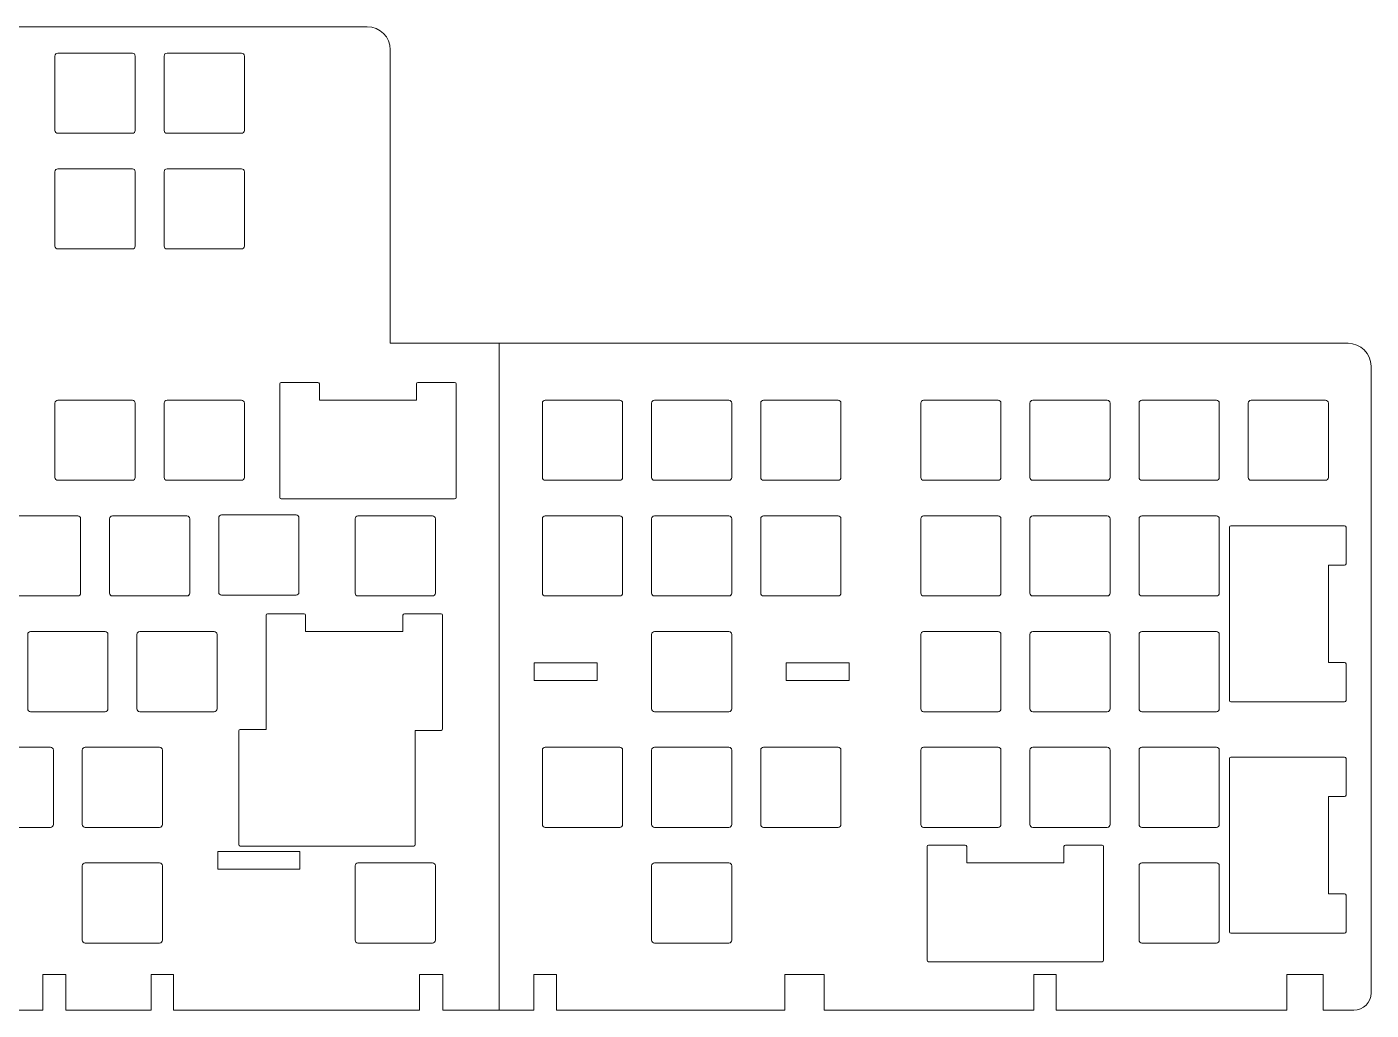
# Model space of a CAD drawing. Header units: millimetres. Extents: x 0 to 494, y 1 to 173.
# Drawn here: x 259.3 to 493.9, y 1.5 to 173.2 of the extents above; entities that cross this region are included whole.
import ezdxf

# ---------------------------------------------------------------- set-up
doc = ezdxf.new("R2010")
doc.units = ezdxf.units.MM
doc.header["$MEASUREMENT"] = 0
doc.layers.add('case holes', color=7, linetype='Continuous', lineweight=0)
doc.layers.add('foam top 2mm', color=7, linetype='Continuous', lineweight=0)

# ---------------------------------------------------------------- blocks, each defined once
blk = doc.blocks.new('Block_3')
at = {"layer": 'foam top 2mm', "color": 250, "lineweight": 18, "true_color": 0x231f20}
for points, knots in [([(341.74, 117.91), (341.74, 117.91), (341.74, 1.45), (341.74, 1.45), (341.74, 1.45), (347.77, 1.45), (347.77, 1.45), (347.77, 1.45), (347.77, 7.69), (347.77, 7.69), (347.77, 7.69), (351.71, 7.69), (351.71, 7.69), (351.71, 7.69), (351.71, 1.45), (351.71, 1.45), (351.71, 1.45), (391.58, 1.45), (391.58, 1.45), (391.58, 1.45), (391.58, 7.69), (391.58, 7.69), (391.58, 7.69), (398.44, 7.69), (398.44, 7.69), (398.44, 7.69), (398.44, 1.45), (398.44, 1.45), (398.44, 1.45), (435.02, 1.45), (435.02, 1.45), (435.02, 1.45), (435.02, 7.69), (435.02, 7.69), (435.02, 7.69), (438.95, 7.69), (438.95, 7.69), (438.95, 7.69), (438.95, 1.45), (438.95, 1.45), (438.95, 1.45), (479.21, 1.45), (479.21, 1.45), (479.21, 1.45), (479.21, 7.69), (479.21, 7.69), (479.21, 7.69), (485.56, 7.69), (485.56, 7.69), (485.56, 7.69), (485.56, 1.45), (485.56, 1.45), (485.56, 1.45), (490.9, 1.45), (490.9, 1.45), (492.56, 1.45), (493.91, 2.8), (493.91, 4.45), (493.91, 4.45), (493.91, 113.91), (493.91, 113.91), (493.91, 116.12), (492.1, 117.91), (489.88, 117.91), (489.88, 117.91), (341.74, 117.91), (341.74, 117.91)], [0, 0, 0, 0, 1, 1, 1, 2, 2, 2, 3, 3, 3, 4, 4, 4, 5, 5, 5, 6, 6, 6, 7, 7, 7, 8, 8, 8, 9, 9, 9, 10, 10, 10, 11, 11, 11, 12, 12, 12, 13, 13, 13, 14, 14, 14, 15, 15, 15, 16, 16, 16, 17, 17, 17, 18, 18, 18, 19, 19, 19, 20, 20, 20, 21, 21, 21, 22, 22, 22, 22]), ([(363.27, 107.47), (363.27, 107.47), (363.27, 94.47), (363.27, 94.47), (363.27, 94.19), (363.05, 93.97), (362.77, 93.97), (362.77, 93.97), (349.77, 93.98), (349.77, 93.98), (349.49, 93.98), (349.27, 94.2), (349.27, 94.48), (349.27, 94.48), (349.27, 107.47), (349.27, 107.47), (349.27, 107.74), (349.49, 107.97), (349.77, 107.97), (349.77, 107.97), (362.77, 107.97), (362.77, 107.97), (363.05, 107.97), (363.27, 107.74), (363.27, 107.47)], [0, 0, 0, 0, 1, 1, 1, 2, 2, 2, 3, 3, 3, 4, 4, 4, 5, 5, 5, 6, 6, 6, 7, 7, 7, 8, 8, 8, 8]), ([(382.32, 107.47), (382.32, 107.47), (382.32, 94.47), (382.32, 94.47), (382.32, 94.19), (382.1, 93.97), (381.82, 93.97), (381.82, 93.97), (368.82, 93.98), (368.82, 93.98), (368.54, 93.98), (368.32, 94.2), (368.32, 94.48), (368.32, 94.48), (368.32, 107.47), (368.32, 107.47), (368.32, 107.74), (368.54, 107.97), (368.82, 107.97), (368.82, 107.97), (381.82, 107.97), (381.82, 107.97), (382.1, 107.97), (382.32, 107.74), (382.32, 107.47)], [0, 0, 0, 0, 1, 1, 1, 2, 2, 2, 3, 3, 3, 4, 4, 4, 5, 5, 5, 6, 6, 6, 7, 7, 7, 8, 8, 8, 8]), ([(401.37, 107.47), (401.37, 107.47), (401.37, 94.47), (401.37, 94.47), (401.37, 94.19), (401.15, 93.97), (400.87, 93.97), (400.87, 93.97), (387.87, 93.98), (387.87, 93.98), (387.59, 93.98), (387.37, 94.2), (387.37, 94.48), (387.37, 94.48), (387.37, 107.47), (387.37, 107.47), (387.37, 107.74), (387.59, 107.97), (387.87, 107.97), (387.87, 107.97), (400.87, 107.97), (400.87, 107.97), (401.15, 107.97), (401.37, 107.74), (401.37, 107.47)], [0, 0, 0, 0, 1, 1, 1, 2, 2, 2, 3, 3, 3, 4, 4, 4, 5, 5, 5, 6, 6, 6, 7, 7, 7, 8, 8, 8, 8]), ([(429.31, 107.47), (429.31, 107.47), (429.31, 94.47), (429.31, 94.47), (429.31, 94.19), (429.08, 93.97), (428.81, 93.97), (428.81, 93.97), (415.81, 93.98), (415.81, 93.98), (415.53, 93.98), (415.31, 94.2), (415.31, 94.48), (415.31, 94.48), (415.31, 107.47), (415.31, 107.47), (415.31, 107.74), (415.53, 107.97), (415.81, 107.97), (415.81, 107.97), (428.81, 107.97), (428.81, 107.97), (429.08, 107.97), (429.31, 107.74), (429.31, 107.47)], [0, 0, 0, 0, 1, 1, 1, 2, 2, 2, 3, 3, 3, 4, 4, 4, 5, 5, 5, 6, 6, 6, 7, 7, 7, 8, 8, 8, 8]), ([(448.36, 107.47), (448.36, 107.47), (448.36, 94.47), (448.36, 94.47), (448.36, 94.19), (448.13, 93.97), (447.86, 93.97), (447.86, 93.97), (434.86, 93.98), (434.86, 93.98), (434.58, 93.98), (434.36, 94.2), (434.36, 94.48), (434.36, 94.48), (434.36, 107.47), (434.36, 107.47), (434.36, 107.74), (434.58, 107.97), (434.86, 107.97), (434.86, 107.97), (447.86, 107.97), (447.86, 107.97), (448.13, 107.97), (448.36, 107.74), (448.36, 107.47)], [0, 0, 0, 0, 1, 1, 1, 2, 2, 2, 3, 3, 3, 4, 4, 4, 5, 5, 5, 6, 6, 6, 7, 7, 7, 8, 8, 8, 8]), ([(467.41, 107.47), (467.41, 107.47), (467.41, 94.47), (467.41, 94.47), (467.41, 94.19), (467.18, 93.97), (466.91, 93.97), (466.91, 93.97), (453.91, 93.98), (453.91, 93.98), (453.63, 93.98), (453.41, 94.2), (453.41, 94.48), (453.41, 94.48), (453.41, 107.47), (453.41, 107.47), (453.41, 107.74), (453.63, 107.97), (453.91, 107.97), (453.91, 107.97), (466.91, 107.97), (466.91, 107.97), (467.18, 107.97), (467.41, 107.74), (467.41, 107.47)], [0, 0, 0, 0, 1, 1, 1, 2, 2, 2, 3, 3, 3, 4, 4, 4, 5, 5, 5, 6, 6, 6, 7, 7, 7, 8, 8, 8, 8]), ([(486.46, 107.47), (486.46, 107.47), (486.46, 94.47), (486.46, 94.47), (486.46, 94.19), (486.23, 93.97), (485.96, 93.97), (485.96, 93.97), (472.96, 93.98), (472.96, 93.98), (472.68, 93.98), (472.46, 94.2), (472.46, 94.48), (472.46, 94.48), (472.46, 107.47), (472.46, 107.47), (472.46, 107.74), (472.68, 107.97), (472.96, 107.97), (472.96, 107.97), (485.96, 107.97), (485.96, 107.97), (486.23, 107.97), (486.46, 107.74), (486.46, 107.47)], [0, 0, 0, 0, 1, 1, 1, 2, 2, 2, 3, 3, 3, 4, 4, 4, 5, 5, 5, 6, 6, 6, 7, 7, 7, 8, 8, 8, 8]), ([(363.27, 87.26), (363.27, 87.26), (363.27, 74.26), (363.27, 74.26), (363.27, 73.99), (363.05, 73.77), (362.77, 73.77), (362.77, 73.77), (349.77, 73.77), (349.77, 73.77), (349.49, 73.77), (349.27, 74), (349.27, 74.28), (349.27, 74.28), (349.27, 87.26), (349.27, 87.26), (349.27, 87.54), (349.49, 87.77), (349.77, 87.77), (349.77, 87.77), (362.77, 87.77), (362.77, 87.77), (363.05, 87.77), (363.27, 87.54), (363.27, 87.26)], [0, 0, 0, 0, 1, 1, 1, 2, 2, 2, 3, 3, 3, 4, 4, 4, 5, 5, 5, 6, 6, 6, 7, 7, 7, 8, 8, 8, 8]), ([(382.32, 87.26), (382.32, 87.26), (382.32, 74.26), (382.32, 74.26), (382.32, 73.99), (382.1, 73.77), (381.82, 73.77), (381.82, 73.77), (368.82, 73.77), (368.82, 73.77), (368.54, 73.77), (368.32, 74), (368.32, 74.28), (368.32, 74.28), (368.32, 87.26), (368.32, 87.26), (368.32, 87.54), (368.54, 87.77), (368.82, 87.77), (368.82, 87.77), (381.82, 87.77), (381.82, 87.77), (382.1, 87.77), (382.32, 87.54), (382.32, 87.26)], [0, 0, 0, 0, 1, 1, 1, 2, 2, 2, 3, 3, 3, 4, 4, 4, 5, 5, 5, 6, 6, 6, 7, 7, 7, 8, 8, 8, 8]), ([(401.37, 87.26), (401.37, 87.26), (401.37, 74.26), (401.37, 74.26), (401.37, 73.99), (401.15, 73.77), (400.87, 73.77), (400.87, 73.77), (387.87, 73.77), (387.87, 73.77), (387.59, 73.77), (387.37, 74), (387.37, 74.28), (387.37, 74.28), (387.37, 87.26), (387.37, 87.26), (387.37, 87.54), (387.59, 87.77), (387.87, 87.77), (387.87, 87.77), (400.87, 87.77), (400.87, 87.77), (401.15, 87.77), (401.37, 87.54), (401.37, 87.26)], [0, 0, 0, 0, 1, 1, 1, 2, 2, 2, 3, 3, 3, 4, 4, 4, 5, 5, 5, 6, 6, 6, 7, 7, 7, 8, 8, 8, 8]), ([(429.31, 87.26), (429.31, 87.26), (429.31, 74.26), (429.31, 74.26), (429.31, 73.99), (429.08, 73.77), (428.81, 73.77), (428.81, 73.77), (415.81, 73.77), (415.81, 73.77), (415.53, 73.77), (415.31, 74), (415.31, 74.28), (415.31, 74.28), (415.31, 87.26), (415.31, 87.26), (415.31, 87.54), (415.53, 87.77), (415.81, 87.77), (415.81, 87.77), (428.81, 87.77), (428.81, 87.77), (429.08, 87.77), (429.31, 87.54), (429.31, 87.26)], [0, 0, 0, 0, 1, 1, 1, 2, 2, 2, 3, 3, 3, 4, 4, 4, 5, 5, 5, 6, 6, 6, 7, 7, 7, 8, 8, 8, 8]), ([(448.36, 87.26), (448.36, 87.26), (448.36, 74.26), (448.36, 74.26), (448.36, 73.99), (448.13, 73.77), (447.86, 73.77), (447.86, 73.77), (434.86, 73.77), (434.86, 73.77), (434.58, 73.77), (434.36, 74), (434.36, 74.28), (434.36, 74.28), (434.36, 87.26), (434.36, 87.26), (434.36, 87.54), (434.58, 87.77), (434.86, 87.77), (434.86, 87.77), (447.86, 87.77), (447.86, 87.77), (448.13, 87.77), (448.36, 87.54), (448.36, 87.26)], [0, 0, 0, 0, 1, 1, 1, 2, 2, 2, 3, 3, 3, 4, 4, 4, 5, 5, 5, 6, 6, 6, 7, 7, 7, 8, 8, 8, 8]), ([(467.41, 87.26), (467.41, 87.26), (467.41, 74.26), (467.41, 74.26), (467.41, 73.99), (467.18, 73.77), (466.91, 73.77), (466.91, 73.77), (453.91, 73.77), (453.91, 73.77), (453.63, 73.77), (453.41, 74), (453.41, 74.28), (453.41, 74.28), (453.41, 87.26), (453.41, 87.26), (453.41, 87.54), (453.63, 87.77), (453.91, 87.77), (453.91, 87.77), (466.91, 87.77), (466.91, 87.77), (467.18, 87.77), (467.41, 87.54), (467.41, 87.26)], [0, 0, 0, 0, 1, 1, 1, 2, 2, 2, 3, 3, 3, 4, 4, 4, 5, 5, 5, 6, 6, 6, 7, 7, 7, 8, 8, 8, 8]), ([(469.45, 55.28), (469.45, 55.28), (489.29, 55.28), (489.29, 55.28), (489.43, 55.28), (489.54, 55.39), (489.54, 55.53), (489.54, 55.53), (489.54, 61.93), (489.54, 61.93), (489.54, 62.07), (489.43, 62.18), (489.29, 62.18), (489.29, 62.18), (486.46, 62.18), (486.46, 62.18), (486.46, 62.18), (486.46, 63.97), (486.46, 63.97), (486.46, 63.97), (486.46, 77.37), (486.46, 77.37), (486.46, 77.37), (486.46, 79.15), (486.46, 79.15), (486.46, 79.15), (489.29, 79.15), (489.29, 79.15), (489.43, 79.15), (489.54, 79.27), (489.54, 79.4), (489.54, 79.4), (489.54, 85.8), (489.54, 85.8), (489.54, 85.94), (489.43, 86.05), (489.29, 86.05), (489.29, 86.05), (469.45, 86.05), (469.45, 86.05), (469.31, 86.05), (469.2, 85.94), (469.2, 85.8), (469.2, 85.8), (469.2, 55.53), (469.2, 55.53), (469.2, 55.39), (469.31, 55.28), (469.45, 55.28)], [0, 0, 0, 0, 1, 1, 1, 2, 2, 2, 3, 3, 3, 4, 4, 4, 5, 5, 5, 6, 6, 6, 7, 7, 7, 8, 8, 8, 9, 9, 9, 10, 10, 10, 11, 11, 11, 12, 12, 12, 13, 13, 13, 14, 14, 14, 15, 15, 15, 16, 16, 16, 16]), ([(382.32, 67.06), (382.32, 67.06), (382.32, 54.06), (382.32, 54.06), (382.32, 53.79), (382.1, 53.56), (381.82, 53.56), (381.82, 53.56), (368.82, 53.57), (368.82, 53.57), (368.55, 53.57), (368.32, 53.8), (368.32, 54.07), (368.32, 54.07), (368.32, 67.06), (368.32, 67.06), (368.32, 67.34), (368.55, 67.57), (368.82, 67.57), (368.82, 67.57), (381.82, 67.57), (381.82, 67.57), (382.1, 67.57), (382.32, 67.34), (382.32, 67.06)], [0, 0, 0, 0, 1, 1, 1, 2, 2, 2, 3, 3, 3, 4, 4, 4, 5, 5, 5, 6, 6, 6, 7, 7, 7, 8, 8, 8, 8]), ([(429.31, 67.06), (429.31, 67.06), (429.31, 54.06), (429.31, 54.06), (429.31, 53.79), (429.08, 53.56), (428.81, 53.56), (428.81, 53.56), (415.81, 53.57), (415.81, 53.57), (415.53, 53.57), (415.31, 53.8), (415.31, 54.08), (415.31, 54.08), (415.31, 67.06), (415.31, 67.06), (415.31, 67.34), (415.53, 67.57), (415.81, 67.57), (415.81, 67.57), (428.81, 67.57), (428.81, 67.57), (429.08, 67.57), (429.31, 67.34), (429.31, 67.06)], [0, 0, 0, 0, 1, 1, 1, 2, 2, 2, 3, 3, 3, 4, 4, 4, 5, 5, 5, 6, 6, 6, 7, 7, 7, 8, 8, 8, 8]), ([(448.36, 67.06), (448.36, 67.06), (448.36, 54.06), (448.36, 54.06), (448.36, 53.79), (448.13, 53.56), (447.86, 53.56), (447.86, 53.56), (434.86, 53.57), (434.86, 53.57), (434.58, 53.57), (434.36, 53.8), (434.36, 54.08), (434.36, 54.08), (434.36, 67.06), (434.36, 67.06), (434.36, 67.34), (434.58, 67.57), (434.86, 67.57), (434.86, 67.57), (447.86, 67.57), (447.86, 67.57), (448.13, 67.57), (448.36, 67.34), (448.36, 67.06)], [0, 0, 0, 0, 1, 1, 1, 2, 2, 2, 3, 3, 3, 4, 4, 4, 5, 5, 5, 6, 6, 6, 7, 7, 7, 8, 8, 8, 8]), ([(467.41, 67.06), (467.41, 67.06), (467.41, 54.06), (467.41, 54.06), (467.41, 53.79), (467.18, 53.56), (466.91, 53.56), (466.91, 53.56), (453.91, 53.57), (453.91, 53.57), (453.63, 53.57), (453.41, 53.8), (453.41, 54.08), (453.41, 54.08), (453.41, 67.06), (453.41, 67.06), (453.41, 67.34), (453.63, 67.57), (453.91, 67.57), (453.91, 67.57), (466.91, 67.57), (466.91, 67.57), (467.18, 67.57), (467.41, 67.34), (467.41, 67.06)], [0, 0, 0, 0, 1, 1, 1, 2, 2, 2, 3, 3, 3, 4, 4, 4, 5, 5, 5, 6, 6, 6, 7, 7, 7, 8, 8, 8, 8]), ([(363.27, 46.86), (363.27, 46.86), (363.27, 33.86), (363.27, 33.86), (363.27, 33.59), (363.05, 33.36), (362.77, 33.36), (362.77, 33.36), (349.77, 33.37), (349.77, 33.37), (349.5, 33.37), (349.27, 33.6), (349.27, 33.87), (349.27, 33.87), (349.27, 46.86), (349.27, 46.86), (349.27, 47.14), (349.5, 47.36), (349.77, 47.36), (349.77, 47.36), (362.77, 47.36), (362.77, 47.36), (363.05, 47.36), (363.27, 47.14), (363.27, 46.86)], [0, 0, 0, 0, 1, 1, 1, 2, 2, 2, 3, 3, 3, 4, 4, 4, 5, 5, 5, 6, 6, 6, 7, 7, 7, 8, 8, 8, 8]), ([(382.32, 46.86), (382.32, 46.86), (382.32, 33.86), (382.32, 33.86), (382.32, 33.59), (382.1, 33.36), (381.82, 33.36), (381.82, 33.36), (368.82, 33.37), (368.82, 33.37), (368.55, 33.37), (368.32, 33.6), (368.32, 33.87), (368.32, 33.87), (368.32, 46.86), (368.32, 46.86), (368.32, 47.14), (368.55, 47.36), (368.82, 47.36), (368.82, 47.36), (381.82, 47.36), (381.82, 47.36), (382.1, 47.36), (382.32, 47.14), (382.32, 46.86)], [0, 0, 0, 0, 1, 1, 1, 2, 2, 2, 3, 3, 3, 4, 4, 4, 5, 5, 5, 6, 6, 6, 7, 7, 7, 8, 8, 8, 8]), ([(401.37, 46.86), (401.37, 46.86), (401.37, 33.86), (401.37, 33.86), (401.37, 33.59), (401.15, 33.36), (400.87, 33.36), (400.87, 33.36), (387.87, 33.37), (387.87, 33.37), (387.6, 33.37), (387.37, 33.6), (387.37, 33.87), (387.37, 33.87), (387.37, 46.86), (387.37, 46.86), (387.37, 47.14), (387.6, 47.36), (387.87, 47.36), (387.87, 47.36), (400.87, 47.36), (400.87, 47.36), (401.15, 47.36), (401.37, 47.14), (401.37, 46.86)], [0, 0, 0, 0, 1, 1, 1, 2, 2, 2, 3, 3, 3, 4, 4, 4, 5, 5, 5, 6, 6, 6, 7, 7, 7, 8, 8, 8, 8]), ([(429.31, 46.86), (429.31, 46.86), (429.31, 33.86), (429.31, 33.86), (429.31, 33.59), (429.08, 33.36), (428.81, 33.36), (428.81, 33.36), (415.81, 33.37), (415.81, 33.37), (415.53, 33.37), (415.31, 33.6), (415.31, 33.87), (415.31, 33.87), (415.31, 46.86), (415.31, 46.86), (415.31, 47.14), (415.53, 47.37), (415.81, 47.37), (415.81, 47.37), (428.81, 47.37), (428.81, 47.37), (429.08, 47.37), (429.31, 47.14), (429.31, 46.86)], [0, 0, 0, 0, 1, 1, 1, 2, 2, 2, 3, 3, 3, 4, 4, 4, 5, 5, 5, 6, 6, 6, 7, 7, 7, 8, 8, 8, 8]), ([(448.36, 46.86), (448.36, 46.86), (448.36, 33.86), (448.36, 33.86), (448.36, 33.59), (448.13, 33.36), (447.86, 33.36), (447.86, 33.36), (434.86, 33.37), (434.86, 33.37), (434.58, 33.37), (434.36, 33.6), (434.36, 33.87), (434.36, 33.87), (434.36, 46.86), (434.36, 46.86), (434.36, 47.14), (434.58, 47.37), (434.86, 47.37), (434.86, 47.37), (447.86, 47.37), (447.86, 47.37), (448.13, 47.37), (448.36, 47.14), (448.36, 46.86)], [0, 0, 0, 0, 1, 1, 1, 2, 2, 2, 3, 3, 3, 4, 4, 4, 5, 5, 5, 6, 6, 6, 7, 7, 7, 8, 8, 8, 8]), ([(467.41, 46.86), (467.41, 46.86), (467.41, 33.86), (467.41, 33.86), (467.41, 33.59), (467.18, 33.36), (466.91, 33.36), (466.91, 33.36), (453.91, 33.37), (453.91, 33.37), (453.63, 33.37), (453.41, 33.6), (453.41, 33.87), (453.41, 33.87), (453.41, 46.86), (453.41, 46.86), (453.41, 47.14), (453.63, 47.37), (453.91, 47.37), (453.91, 47.37), (466.91, 47.37), (466.91, 47.37), (467.18, 47.37), (467.41, 47.14), (467.41, 46.86)], [0, 0, 0, 0, 1, 1, 1, 2, 2, 2, 3, 3, 3, 4, 4, 4, 5, 5, 5, 6, 6, 6, 7, 7, 7, 8, 8, 8, 8]), ([(469.45, 14.87), (469.45, 14.87), (489.29, 14.87), (489.29, 14.87), (489.43, 14.87), (489.54, 14.99), (489.54, 15.12), (489.54, 15.12), (489.54, 21.52), (489.54, 21.52), (489.54, 21.66), (489.43, 21.77), (489.29, 21.77), (489.29, 21.77), (486.46, 21.77), (486.46, 21.77), (486.46, 21.77), (486.46, 23.56), (486.46, 23.56), (486.46, 23.56), (486.46, 36.96), (486.46, 36.96), (486.46, 36.96), (486.46, 38.75), (486.46, 38.75), (486.46, 38.75), (489.29, 38.75), (489.29, 38.75), (489.43, 38.75), (489.54, 38.86), (489.54, 39), (489.54, 39), (489.54, 45.4), (489.54, 45.4), (489.54, 45.54), (489.43, 45.65), (489.29, 45.65), (489.29, 45.65), (469.45, 45.65), (469.45, 45.65), (469.31, 45.65), (469.2, 45.54), (469.2, 45.4), (469.2, 45.4), (469.2, 15.12), (469.2, 15.12), (469.2, 14.99), (469.31, 14.87), (469.45, 14.87)], [0, 0, 0, 0, 1, 1, 1, 2, 2, 2, 3, 3, 3, 4, 4, 4, 5, 5, 5, 6, 6, 6, 7, 7, 7, 8, 8, 8, 9, 9, 9, 10, 10, 10, 11, 11, 11, 12, 12, 12, 13, 13, 13, 14, 14, 14, 15, 15, 15, 16, 16, 16, 16]), ([(446.95, 30.25), (446.95, 30.25), (440.55, 30.25), (440.55, 30.25), (440.41, 30.25), (440.3, 30.14), (440.3, 30), (440.3, 30), (440.3, 27.17), (440.3, 27.17), (440.3, 27.17), (438.51, 27.17), (438.51, 27.17), (438.51, 27.17), (425.11, 27.17), (425.11, 27.17), (425.11, 27.17), (423.32, 27.17), (423.32, 27.17), (423.32, 27.17), (423.32, 30), (423.32, 30), (423.32, 30.14), (423.21, 30.25), (423.07, 30.25), (423.07, 30.25), (416.67, 30.25), (416.67, 30.25), (416.54, 30.25), (416.42, 30.14), (416.42, 30), (416.42, 30), (416.42, 10.16), (416.42, 10.16), (416.42, 10.03), (416.54, 9.91), (416.67, 9.91), (416.67, 9.91), (446.95, 9.91), (446.95, 9.91), (447.09, 9.91), (447.2, 10.03), (447.2, 10.16), (447.2, 10.16), (447.2, 30), (447.2, 30), (447.2, 30.14), (447.09, 30.25), (446.95, 30.25)], [0, 0, 0, 0, 1, 1, 1, 2, 2, 2, 3, 3, 3, 4, 4, 4, 5, 5, 5, 6, 6, 6, 7, 7, 7, 8, 8, 8, 9, 9, 9, 10, 10, 10, 11, 11, 11, 12, 12, 12, 13, 13, 13, 14, 14, 14, 15, 15, 15, 16, 16, 16, 16]), ([(382.32, 26.66), (382.32, 26.66), (382.32, 13.66), (382.32, 13.66), (382.32, 13.39), (382.1, 13.16), (381.82, 13.16), (381.82, 13.16), (368.82, 13.17), (368.82, 13.17), (368.55, 13.17), (368.32, 13.4), (368.32, 13.67), (368.32, 13.67), (368.32, 26.66), (368.32, 26.66), (368.32, 26.94), (368.55, 27.16), (368.82, 27.16), (368.82, 27.16), (381.82, 27.16), (381.82, 27.16), (382.1, 27.16), (382.32, 26.94), (382.32, 26.66)], [0, 0, 0, 0, 1, 1, 1, 2, 2, 2, 3, 3, 3, 4, 4, 4, 5, 5, 5, 6, 6, 6, 7, 7, 7, 8, 8, 8, 8]), ([(467.41, 26.66), (467.41, 26.66), (467.41, 13.66), (467.41, 13.66), (467.41, 13.39), (467.18, 13.16), (466.91, 13.16), (466.91, 13.16), (453.91, 13.17), (453.91, 13.17), (453.63, 13.17), (453.41, 13.4), (453.41, 13.67), (453.41, 13.67), (453.41, 26.66), (453.41, 26.66), (453.41, 26.94), (453.63, 27.16), (453.91, 27.16), (453.91, 27.16), (466.91, 27.16), (466.91, 27.16), (467.18, 27.16), (467.41, 26.94), (467.41, 26.66)], [0, 0, 0, 0, 1, 1, 1, 2, 2, 2, 3, 3, 3, 4, 4, 4, 5, 5, 5, 6, 6, 6, 7, 7, 7, 8, 8, 8, 8])]:
    blk.add_open_spline(points, degree=3, knots=knots, dxfattribs=at)

msp = doc.modelspace()

# ---------------------------------------------------------------- linework, layer by layer
at = {"layer": 'case holes', "color": 250, "lineweight": 18, "true_color": 0x231f20}
for points in [[(347.84, 59.02), (347.84, 62.11), (358.84, 62.11), (358.84, 59.02)], [(391.8, 59.02), (391.8, 62.11), (402.8, 62.11), (402.8, 59.02)], [(292.61, 26.07), (292.61, 29.17), (306.91, 29.17), (306.91, 26.07)]]:
    msp.add_lwpolyline(points, close=True, dxfattribs=at)
at = {"layer": 'foam top 2mm', "color": 250, "lineweight": 18, "true_color": 0x231f20}
for points, knots in [([(341.74, 1.45), (341.74, 1.45), (331.89, 1.45), (331.89, 1.45), (331.89, 1.45), (331.89, 7.69), (331.89, 7.69), (331.89, 7.69), (327.83, 7.69), (327.83, 7.69), (327.83, 7.69), (327.83, 1.45), (327.83, 1.45), (327.83, 1.45), (284.9, 1.45), (284.9, 1.45), (284.9, 1.45), (284.9, 7.69), (284.9, 7.69), (284.9, 7.69), (280.97, 7.69), (280.97, 7.69), (280.97, 7.69), (280.97, 1.45), (280.97, 1.45), (280.97, 1.45), (266.11, 1.45), (266.11, 1.45), (266.11, 1.45), (266.11, 7.69), (266.11, 7.69), (266.11, 7.69), (262.04, 7.69), (262.04, 7.69), (262.04, 7.69), (262.04, 1.45), (262.04, 1.45), (262.04, 1.45), (238.17, 1.45), (238.17, 1.45), (238.17, 1.45), (238.17, 7.69), (238.17, 7.69), (238.17, 7.69), (234.23, 7.69), (234.23, 7.69), (234.23, 7.69), (234.23, 1.45), (234.23, 1.45), (234.23, 1.45), (211.12, 1.45), (211.12, 1.45), (211.12, 1.45), (211.12, 7.69), (211.12, 7.69), (211.12, 7.69), (207.18, 7.69), (207.18, 7.69), (207.18, 7.69), (207.18, 1.45), (207.18, 1.45), (207.18, 1.45), (171.37, 1.45), (171.37, 1.45), (171.37, 1.45), (171.37, 7.69), (171.37, 7.69), (171.37, 7.69), (167.43, 7.69), (167.43, 7.69), (167.43, 7.69), (167.43, 1.45), (167.43, 1.45), (167.43, 1.45), (149.27, 1.45), (149.27, 1.45), (149.27, 1.45), (149.27, 7.69), (149.27, 7.69), (149.27, 7.69), (145.33, 7.69), (145.33, 7.69), (145.33, 7.69), (145.33, 1.45), (145.33, 1.45), (145.33, 1.45), (124.76, 1.45), (124.76, 1.45), (124.76, 1.45), (124.76, 7.69), (124.76, 7.69), (124.76, 7.69), (120.82, 7.69), (120.82, 7.69), (120.82, 7.69), (120.82, 1.45), (120.82, 1.45), (120.82, 1.45), (76.88, 1.45), (76.88, 1.45), (76.88, 1.45), (76.88, 7.69), (76.88, 7.69), (76.88, 7.69), (72.81, 7.69), (72.81, 7.69), (72.81, 7.69), (72.81, 1.45), (72.81, 1.45), (72.81, 1.45), (58.08, 1.45), (58.08, 1.45), (58.08, 1.45), (58.08, 7.69), (58.08, 7.69), (58.08, 7.69), (54.14, 7.69), (54.14, 7.69), (54.14, 7.69), (54.14, 1.45), (54.14, 1.45), (54.14, 1.45), (16.3, 1.45), (16.3, 1.45), (14.64, 1.45), (13.28, 2.8), (13.28, 4.45), (13.28, 4.45), (13.28, 5.69), (13.28, 5.69), (13.28, 5.69), (4.36, 5.69), (4.36, 5.69), (2.14, 5.69), (0.33, 7.48), (0.33, 9.69), (0.33, 9.69), (0.33, 108.52), (0.33, 108.52), (0.33, 110.72), (2.14, 112.51), (4.36, 112.51), (4.36, 112.51), (65.48, 112.51), (65.48, 112.51), (65.48, 112.51), (65.48, 169.16), (65.48, 169.16), (65.48, 171.36), (67.29, 173.16), (69.51, 173.16), (69.51, 173.16), (318.69, 173.16), (318.69, 173.16), (320.91, 173.16), (322.72, 171.36), (322.72, 169.16), (322.72, 169.16), (322.72, 117.91), (322.72, 117.91), (322.72, 117.91), (341.74, 117.91), (341.74, 117.91), (341.74, 117.91), (341.74, 1.45), (341.74, 1.45)], [0, 0, 0, 0, 1, 1, 1, 2, 2, 2, 3, 3, 3, 4, 4, 4, 5, 5, 5, 6, 6, 6, 7, 7, 7, 8, 8, 8, 9, 9, 9, 10, 10, 10, 11, 11, 11, 12, 12, 12, 13, 13, 13, 14, 14, 14, 15, 15, 15, 16, 16, 16, 17, 17, 17, 18, 18, 18, 19, 19, 19, 20, 20, 20, 21, 21, 21, 22, 22, 22, 23, 23, 23, 24, 24, 24, 25, 25, 25, 26, 26, 26, 27, 27, 27, 28, 28, 28, 29, 29, 29, 30, 30, 30, 31, 31, 31, 32, 32, 32, 33, 33, 33, 34, 34, 34, 35, 35, 35, 36, 36, 36, 37, 37, 37, 38, 38, 38, 39, 39, 39, 40, 40, 40, 41, 41, 41, 42, 42, 42, 43, 43, 43, 44, 44, 44, 45, 45, 45, 46, 46, 46, 47, 47, 47, 48, 48, 48, 49, 49, 49, 50, 50, 50, 51, 51, 51, 52, 52, 52, 53, 53, 53, 54, 54, 54, 55, 55, 55, 55]), ([(278.19, 168.07), (278.19, 168.07), (278.19, 155.07), (278.19, 155.07), (278.19, 154.79), (277.97, 154.57), (277.69, 154.57), (277.69, 154.57), (264.69, 154.58), (264.69, 154.58), (264.41, 154.58), (264.19, 154.8), (264.19, 155.08), (264.19, 155.08), (264.19, 168.07), (264.19, 168.07), (264.19, 168.35), (264.41, 168.57), (264.69, 168.57), (264.69, 168.57), (277.69, 168.57), (277.69, 168.57), (277.97, 168.57), (278.19, 168.35), (278.19, 168.07)], [0, 0, 0, 0, 1, 1, 1, 2, 2, 2, 3, 3, 3, 4, 4, 4, 5, 5, 5, 6, 6, 6, 7, 7, 7, 8, 8, 8, 8]), ([(297.24, 168.07), (297.24, 168.07), (297.24, 155.07), (297.24, 155.07), (297.24, 154.79), (297.02, 154.57), (296.74, 154.57), (296.74, 154.57), (283.74, 154.58), (283.74, 154.58), (283.46, 154.58), (283.24, 154.8), (283.24, 155.08), (283.24, 155.08), (283.24, 168.07), (283.24, 168.07), (283.24, 168.35), (283.46, 168.57), (283.74, 168.57), (283.74, 168.57), (296.74, 168.57), (296.74, 168.57), (297.02, 168.57), (297.24, 168.35), (297.24, 168.07)], [0, 0, 0, 0, 1, 1, 1, 2, 2, 2, 3, 3, 3, 4, 4, 4, 5, 5, 5, 6, 6, 6, 7, 7, 7, 8, 8, 8, 8]), ([(278.19, 147.87), (278.19, 147.87), (278.19, 134.87), (278.19, 134.87), (278.19, 134.59), (277.97, 134.37), (277.69, 134.37), (277.69, 134.37), (264.69, 134.38), (264.69, 134.38), (264.41, 134.38), (264.19, 134.6), (264.19, 134.88), (264.19, 134.88), (264.19, 147.87), (264.19, 147.87), (264.19, 148.14), (264.41, 148.37), (264.69, 148.37), (264.69, 148.37), (277.69, 148.37), (277.69, 148.37), (277.97, 148.37), (278.19, 148.14), (278.19, 147.87)], [0, 0, 0, 0, 1, 1, 1, 2, 2, 2, 3, 3, 3, 4, 4, 4, 5, 5, 5, 6, 6, 6, 7, 7, 7, 8, 8, 8, 8]), ([(297.24, 147.87), (297.24, 147.87), (297.24, 134.87), (297.24, 134.87), (297.24, 134.59), (297.02, 134.37), (296.74, 134.37), (296.74, 134.37), (283.74, 134.38), (283.74, 134.38), (283.46, 134.38), (283.24, 134.6), (283.24, 134.88), (283.24, 134.88), (283.24, 147.87), (283.24, 147.87), (283.24, 148.14), (283.46, 148.37), (283.74, 148.37), (283.74, 148.37), (296.74, 148.37), (296.74, 148.37), (297.02, 148.37), (297.24, 148.14), (297.24, 147.87)], [0, 0, 0, 0, 1, 1, 1, 2, 2, 2, 3, 3, 3, 4, 4, 4, 5, 5, 5, 6, 6, 6, 7, 7, 7, 8, 8, 8, 8]), ([(333.95, 111.06), (333.95, 111.06), (327.55, 111.06), (327.55, 111.06), (327.41, 111.06), (327.3, 110.95), (327.3, 110.81), (327.3, 110.81), (327.3, 107.97), (327.3, 107.97), (327.3, 107.97), (325.51, 107.97), (325.51, 107.97), (325.51, 107.97), (312.11, 107.97), (312.11, 107.97), (312.11, 107.97), (310.33, 107.97), (310.33, 107.97), (310.33, 107.97), (310.33, 110.81), (310.33, 110.81), (310.33, 110.95), (310.21, 111.06), (310.08, 111.06), (310.08, 111.06), (303.68, 111.06), (303.68, 111.06), (303.54, 111.06), (303.43, 110.95), (303.43, 110.81), (303.43, 110.81), (303.43, 90.97), (303.43, 90.97), (303.43, 90.83), (303.54, 90.72), (303.68, 90.72), (303.68, 90.72), (333.95, 90.72), (333.95, 90.72), (334.09, 90.72), (334.2, 90.83), (334.2, 90.97), (334.2, 90.97), (334.2, 110.81), (334.2, 110.81), (334.2, 110.95), (334.09, 111.06), (333.95, 111.06)], [0, 0, 0, 0, 1, 1, 1, 2, 2, 2, 3, 3, 3, 4, 4, 4, 5, 5, 5, 6, 6, 6, 7, 7, 7, 8, 8, 8, 9, 9, 9, 10, 10, 10, 11, 11, 11, 12, 12, 12, 13, 13, 13, 14, 14, 14, 15, 15, 15, 16, 16, 16, 16]), ([(278.19, 107.47), (278.19, 107.47), (278.19, 94.47), (278.19, 94.47), (278.19, 94.19), (277.97, 93.97), (277.69, 93.97), (277.69, 93.97), (264.69, 93.98), (264.69, 93.98), (264.41, 93.98), (264.19, 94.2), (264.19, 94.48), (264.19, 94.48), (264.19, 107.47), (264.19, 107.47), (264.19, 107.74), (264.41, 107.97), (264.69, 107.97), (264.69, 107.97), (277.69, 107.97), (277.69, 107.97), (277.97, 107.97), (278.19, 107.74), (278.19, 107.47)], [0, 0, 0, 0, 1, 1, 1, 2, 2, 2, 3, 3, 3, 4, 4, 4, 5, 5, 5, 6, 6, 6, 7, 7, 7, 8, 8, 8, 8]), ([(297.24, 107.47), (297.24, 107.47), (297.24, 94.47), (297.24, 94.47), (297.24, 94.19), (297.02, 93.97), (296.74, 93.97), (296.74, 93.97), (283.74, 93.98), (283.74, 93.98), (283.46, 93.98), (283.24, 94.2), (283.24, 94.48), (283.24, 94.48), (283.24, 107.47), (283.24, 107.47), (283.24, 107.74), (283.46, 107.97), (283.74, 107.97), (283.74, 107.97), (296.74, 107.97), (296.74, 107.97), (297.02, 107.97), (297.24, 107.74), (297.24, 107.47)], [0, 0, 0, 0, 1, 1, 1, 2, 2, 2, 3, 3, 3, 4, 4, 4, 5, 5, 5, 6, 6, 6, 7, 7, 7, 8, 8, 8, 8]), ([(268.66, 87.26), (268.66, 87.26), (268.66, 74.26), (268.66, 74.26), (268.66, 73.99), (268.44, 73.77), (268.17, 73.77), (268.17, 73.77), (255.16, 73.77), (255.16, 73.77), (254.89, 73.77), (254.66, 74), (254.66, 74.28), (254.66, 74.28), (254.66, 87.26), (254.66, 87.26), (254.66, 87.54), (254.89, 87.77), (255.16, 87.77), (255.16, 87.77), (268.17, 87.77), (268.17, 87.77), (268.44, 87.77), (268.66, 87.54), (268.66, 87.26)], [0, 0, 0, 0, 1, 1, 1, 2, 2, 2, 3, 3, 3, 4, 4, 4, 5, 5, 5, 6, 6, 6, 7, 7, 7, 8, 8, 8, 8]), ([(287.71, 87.26), (287.71, 87.26), (287.71, 74.26), (287.71, 74.26), (287.71, 73.99), (287.49, 73.77), (287.22, 73.77), (287.22, 73.77), (274.21, 73.77), (274.21, 73.77), (273.94, 73.77), (273.71, 74), (273.71, 74.28), (273.71, 74.28), (273.71, 87.26), (273.71, 87.26), (273.71, 87.54), (273.94, 87.77), (274.21, 87.77), (274.21, 87.77), (287.22, 87.77), (287.22, 87.77), (287.49, 87.77), (287.71, 87.54), (287.71, 87.26)], [0, 0, 0, 0, 1, 1, 1, 2, 2, 2, 3, 3, 3, 4, 4, 4, 5, 5, 5, 6, 6, 6, 7, 7, 7, 8, 8, 8, 8]), ([(306.76, 87.42), (306.76, 87.42), (306.76, 74.42), (306.76, 74.42), (306.76, 74.14), (306.54, 73.92), (306.27, 73.92), (306.27, 73.92), (293.26, 73.93), (293.26, 73.93), (292.99, 73.93), (292.76, 74.15), (292.76, 74.43), (292.76, 74.43), (292.76, 87.42), (292.76, 87.42), (292.76, 87.7), (292.99, 87.92), (293.26, 87.92), (293.26, 87.92), (306.27, 87.92), (306.27, 87.92), (306.54, 87.92), (306.76, 87.7), (306.76, 87.42)], [0, 0, 0, 0, 1, 1, 1, 2, 2, 2, 3, 3, 3, 4, 4, 4, 5, 5, 5, 6, 6, 6, 7, 7, 7, 8, 8, 8, 8]), ([(330.58, 87.26), (330.58, 87.26), (330.58, 74.26), (330.58, 74.26), (330.58, 73.99), (330.35, 73.77), (330.08, 73.77), (330.08, 73.77), (317.07, 73.77), (317.07, 73.77), (316.8, 73.77), (316.58, 74), (316.58, 74.28), (316.58, 74.28), (316.58, 87.26), (316.58, 87.26), (316.58, 87.54), (316.8, 87.77), (317.07, 87.77), (317.07, 87.77), (330.08, 87.77), (330.08, 87.77), (330.35, 87.77), (330.58, 87.54), (330.58, 87.26)], [0, 0, 0, 0, 1, 1, 1, 2, 2, 2, 3, 3, 3, 4, 4, 4, 5, 5, 5, 6, 6, 6, 7, 7, 7, 8, 8, 8, 8]), ([(331.57, 70.65), (331.57, 70.65), (325.17, 70.65), (325.17, 70.65), (325.03, 70.65), (324.92, 70.54), (324.92, 70.4), (324.92, 70.4), (324.92, 67.57), (324.92, 67.57), (324.92, 67.57), (323.13, 67.57), (323.13, 67.57), (323.13, 67.57), (309.73, 67.57), (309.73, 67.57), (309.73, 67.57), (307.94, 67.57), (307.94, 67.57), (307.94, 67.57), (307.94, 70.4), (307.94, 70.4), (307.94, 70.54), (307.83, 70.65), (307.69, 70.65), (307.69, 70.65), (301.29, 70.65), (301.29, 70.65), (301.16, 70.65), (301.04, 70.54), (301.04, 70.4), (301.04, 70.4), (301.04, 50.56), (301.04, 50.56), (301.04, 50.52), (301.06, 50.49), (301.07, 50.45), (301.07, 50.45), (301.07, 50.45), (301.07, 50.45), (301.07, 50.45), (296.53, 50.45), (296.53, 50.45), (296.39, 50.45), (296.28, 50.34), (296.28, 50.2), (296.28, 50.2), (296.28, 30.36), (296.28, 30.36), (296.28, 30.23), (296.39, 30.11), (296.53, 30.11), (296.53, 30.11), (326.81, 30.11), (326.81, 30.11), (326.95, 30.11), (327.06, 30.23), (327.06, 30.36), (327.06, 30.36), (327.06, 50.2), (327.06, 50.2), (327.06, 50.24), (327.05, 50.28), (327.03, 50.31), (327.03, 50.31), (331.57, 50.31), (331.57, 50.31), (331.71, 50.31), (331.82, 50.43), (331.82, 50.56), (331.82, 50.56), (331.82, 70.4), (331.82, 70.4), (331.82, 70.54), (331.71, 70.65), (331.57, 70.65)], [0, 0, 0, 0, 1, 1, 1, 2, 2, 2, 3, 3, 3, 4, 4, 4, 5, 5, 5, 6, 6, 6, 7, 7, 7, 8, 8, 8, 9, 9, 9, 10, 10, 10, 11, 11, 11, 12, 12, 12, 13, 13, 13, 14, 14, 14, 15, 15, 15, 16, 16, 16, 17, 17, 17, 18, 18, 18, 19, 19, 19, 20, 20, 20, 21, 21, 21, 22, 22, 22, 23, 23, 23, 24, 24, 24, 25, 25, 25, 25]), ([(273.43, 67.06), (273.43, 67.06), (273.43, 54.06), (273.43, 54.06), (273.43, 53.79), (273.2, 53.56), (272.93, 53.56), (272.93, 53.56), (259.92, 53.57), (259.92, 53.57), (259.65, 53.57), (259.43, 53.8), (259.43, 54.08), (259.43, 54.08), (259.43, 67.06), (259.43, 67.06), (259.43, 67.34), (259.65, 67.57), (259.92, 67.57), (259.92, 67.57), (272.93, 67.57), (272.93, 67.57), (273.2, 67.57), (273.43, 67.34), (273.43, 67.06)], [0, 0, 0, 0, 1, 1, 1, 2, 2, 2, 3, 3, 3, 4, 4, 4, 5, 5, 5, 6, 6, 6, 7, 7, 7, 8, 8, 8, 8]), ([(292.48, 67.06), (292.48, 67.06), (292.48, 54.06), (292.48, 54.06), (292.48, 53.79), (292.25, 53.56), (291.98, 53.56), (291.98, 53.56), (278.97, 53.57), (278.97, 53.57), (278.7, 53.57), (278.48, 53.8), (278.48, 54.08), (278.48, 54.08), (278.48, 67.06), (278.48, 67.06), (278.48, 67.34), (278.7, 67.57), (278.97, 67.57), (278.97, 67.57), (291.98, 67.57), (291.98, 67.57), (292.25, 67.57), (292.48, 67.34), (292.48, 67.06)], [0, 0, 0, 0, 1, 1, 1, 2, 2, 2, 3, 3, 3, 4, 4, 4, 5, 5, 5, 6, 6, 6, 7, 7, 7, 8, 8, 8, 8]), ([(263.9, 46.86), (263.9, 46.86), (263.9, 33.86), (263.9, 33.86), (263.9, 33.59), (263.68, 33.36), (263.4, 33.36), (263.4, 33.36), (250.4, 33.37), (250.4, 33.37), (250.12, 33.37), (249.9, 33.6), (249.9, 33.87), (249.9, 33.87), (249.9, 46.86), (249.9, 46.86), (249.9, 47.14), (250.12, 47.37), (250.4, 47.37), (250.4, 47.37), (263.4, 47.37), (263.4, 47.37), (263.68, 47.37), (263.9, 47.14), (263.9, 46.86)], [0, 0, 0, 0, 1, 1, 1, 2, 2, 2, 3, 3, 3, 4, 4, 4, 5, 5, 5, 6, 6, 6, 7, 7, 7, 8, 8, 8, 8]), ([(282.95, 46.86), (282.95, 46.86), (282.95, 33.86), (282.95, 33.86), (282.95, 33.59), (282.73, 33.36), (282.45, 33.36), (282.45, 33.36), (269.45, 33.37), (269.45, 33.37), (269.17, 33.37), (268.95, 33.6), (268.95, 33.87), (268.95, 33.87), (268.95, 46.86), (268.95, 46.86), (268.95, 47.14), (269.17, 47.37), (269.45, 47.37), (269.45, 47.37), (282.45, 47.37), (282.45, 47.37), (282.73, 47.37), (282.95, 47.14), (282.95, 46.86)], [0, 0, 0, 0, 1, 1, 1, 2, 2, 2, 3, 3, 3, 4, 4, 4, 5, 5, 5, 6, 6, 6, 7, 7, 7, 8, 8, 8, 8]), ([(282.95, 26.66), (282.95, 26.66), (282.95, 13.66), (282.95, 13.66), (282.95, 13.39), (282.73, 13.16), (282.45, 13.16), (282.45, 13.16), (269.45, 13.17), (269.45, 13.17), (269.17, 13.17), (268.95, 13.4), (268.95, 13.67), (268.95, 13.67), (268.95, 26.66), (268.95, 26.66), (268.95, 26.94), (269.17, 27.16), (269.45, 27.16), (269.45, 27.16), (282.45, 27.16), (282.45, 27.16), (282.73, 27.16), (282.95, 26.94), (282.95, 26.66)], [0, 0, 0, 0, 1, 1, 1, 2, 2, 2, 3, 3, 3, 4, 4, 4, 5, 5, 5, 6, 6, 6, 7, 7, 7, 8, 8, 8, 8]), ([(330.58, 26.66), (330.58, 26.66), (330.58, 13.66), (330.58, 13.66), (330.58, 13.39), (330.35, 13.16), (330.08, 13.16), (330.08, 13.16), (317.07, 13.17), (317.07, 13.17), (316.8, 13.17), (316.58, 13.4), (316.58, 13.67), (316.58, 13.67), (316.58, 26.66), (316.58, 26.66), (316.58, 26.94), (316.8, 27.16), (317.07, 27.16), (317.07, 27.16), (330.08, 27.16), (330.08, 27.16), (330.35, 27.16), (330.58, 26.94), (330.58, 26.66)], [0, 0, 0, 0, 1, 1, 1, 2, 2, 2, 3, 3, 3, 4, 4, 4, 5, 5, 5, 6, 6, 6, 7, 7, 7, 8, 8, 8, 8])]:
    msp.add_open_spline(points, degree=3, knots=knots, dxfattribs=at)

# ---------------------------------------------------------------- block references
at = {"layer": 'foam top 2mm'}
msp.add_blockref('Block_3', (0, 0), dxfattribs=at)

doc.saveas('drawing.dxf')
